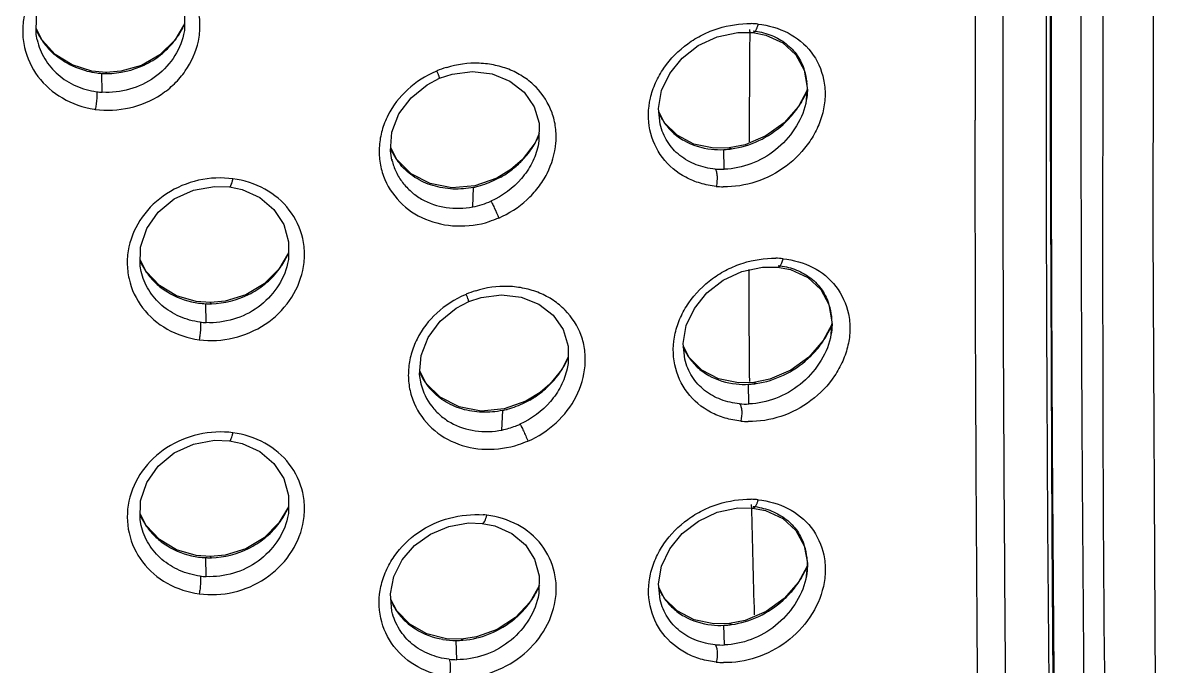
# Model space of a CAD drawing. Header units: millimetres. Extents: x 3631 to 3841, y 294 to 591.
# Drawn here: x 3788.55 to 3807.61, y 494.45 to 505.29 of the extents above; entities that cross this region are included whole.
import ezdxf

# ---------------------------------------------------------------- set-up
doc = ezdxf.new("R2010")
doc.units = ezdxf.units.MM
doc.header["$LTSCALE"] = 0.1

msp = doc.modelspace()

# ---------------------------------------------------------------- linework, layer by layer
at = {"color": 7, "linetype": 'Continuous'}
for p, q in [((3788.8781, 504.99), (3788.7787, 505.1894)), ((3788.7928, 504.9991), (3788.7933, 504.9972)), ((3791.2607, 505.0888), (3791.2599, 505.0852)), ((3800.5826, 505.1209), (3800.8343, 505.1191)), ((3800.784, 505.1361), (3800.7842, 505.1686)), ((3801.5612, 504.7424), (3801.6996, 504.4858)), ((3789.9594, 504.448), (3789.717, 504.4704)), ((3789.8915, 504.1131), (3789.8826, 504.432)), ((3789.9697, 504.4295), (3789.9594, 504.448)), ((3801.6996, 504.4858), (3801.7528, 504.1953)), ((3795.5668, 504.3483), (3795.7773, 504.4181)), ((3801.7516, 504.1502), (3801.6049, 503.8766)), ((3801.7528, 504.1953), (3801.7269, 503.9271)), ((3801.7274, 503.9295), (3801.7269, 503.9271)), ((3799.3514, 503.6012), (3799.2535, 503.7905)), ((3804.5772, 503.5372), (3804.5771, 503.6426)), ((3797.2389, 503.4188), (3797.172, 503.2606)), ((3794.8469, 502.982), (3794.7455, 503.1858)), ((3797.172, 503.2606), (3796.9545, 502.9755)), ((3797.2235, 503.2141), (3797.2227, 503.2106)), ((3800.4393, 503.1773), (3800.1805, 503.1724)), ((3800.3557, 502.8179), (3800.3478, 503.1492)), ((3800.7052, 503.231), (3800.4393, 503.1773)), ((3800.4758, 503.1612), (3800.4393, 503.1773)), ((3794.7606, 502.9857), (3794.7642, 502.9704)), ((3796.9545, 502.9755), (3796.7669, 502.8121)), ((3796.7669, 502.8121), (3796.5291, 502.6675)), ((3796.7699, 502.8012), (3796.7669, 502.8121)), ((3796.5291, 502.6675), (3796.1601, 502.5383)), ((3796.1272, 502.186), (3796.139, 502.514)), ((3790.6297, 501.096), (3790.5302, 501.2936)), ((3793.0107, 501.2342), (3793.0099, 501.2307)), ((3790.5455, 501.0998), (3790.5443, 501.105)), ((3800.9999, 501.1726), (3801.2534, 501.1715)), ((3796.0569, 500.5907), (3796.2675, 500.6612)), ((3801.9785, 500.796), (3802.1156, 500.5402)), ((3791.7142, 500.5741), (3791.4698, 500.5918)), ((3791.6408, 500.2368), (3791.6321, 500.5565)), ((3791.9587, 500.5985), (3791.7142, 500.5741)), ((3791.7286, 500.5557), (3791.7142, 500.5741)), ((3802.1156, 500.5402), (3802.1679, 500.2506)), ((3802.1679, 500.2506), (3802.1419, 499.9836)), ((3802.1665, 500.2078), (3802.0215, 499.936)), ((3802.1425, 499.986), (3802.1419, 499.9836)), ((3799.7667, 499.6486), (3799.6694, 499.8368)), ((3797.7271, 499.6587), (3797.6234, 499.4514)), ((3795.3354, 499.2211), (3795.2343, 499.4239)), ((3797.7116, 499.4642), (3797.7108, 499.4604)), ((3801.1224, 499.2846), (3800.8551, 499.2293)), ((3795.2493, 499.2238), (3795.2531, 499.2082)), ((3800.8551, 499.2293), (3800.5952, 499.2232)), ((3800.7711, 498.8684), (3800.7634, 499.2006)), ((3800.8927, 499.2133), (3800.8551, 499.2293)), ((3797.0193, 498.9159), (3796.6501, 498.7842)), ((3797.2569, 499.062), (3797.0193, 498.9159)), ((3797.2605, 499.0517), (3797.2569, 499.062)), ((3796.6159, 498.4307), (3796.6278, 498.7595)), ((3790.6297, 496.8226), (3790.53, 497.0205)), ((3800.5822, 497.1183), (3800.8333, 497.1167)), ((3800.8126, 497.1461), (3800.8119, 497.1795)), ((3790.5454, 496.8266), (3790.5442, 496.8317)), ((3793.0107, 496.9607), (3793.0099, 496.9572)), ((3801.5614, 496.7399), (3801.7001, 496.4827)), ((3801.7001, 496.4827), (3801.7534, 496.1917)), ((3791.7142, 496.3006), (3791.4697, 496.3183)), ((3791.6408, 495.9633), (3791.6321, 496.2831)), ((3791.9586, 496.325), (3791.7142, 496.3006)), ((3791.7286, 496.2822), (3791.7142, 496.3006)), ((3801.7483, 496.1384), (3801.6055, 495.8721)), ((3801.7534, 496.1917), (3801.7275, 495.9229)), ((3801.728, 495.9252), (3801.7275, 495.9229)), ((3797.2395, 495.8072), (3797.0879, 495.5379)), ((3799.3523, 495.5972), (3799.2544, 495.7866)), ((3794.8468, 495.3866), (3794.7471, 495.5814)), ((3797.2249, 495.6169), (3797.2243, 495.6141)), ((3800.4412, 495.1728), (3800.1823, 495.1679)), ((3800.3568, 494.8135), (3800.349, 495.1447)), ((3800.7069, 495.2265), (3800.4412, 495.1728)), ((3800.4776, 495.1567), (3800.4412, 495.1728)), ((3795.9348, 494.9117), (3795.6847, 494.9186)), ((3796.1871, 494.9491), (3795.9348, 494.9117)), ((3795.9594, 494.894), (3795.9348, 494.9117)), ((3795.8536, 494.5659), (3795.8454, 494.8895))]:
    msp.add_line(p, q, dxfattribs=at)
for points in [[(3807.608, 494.0843), (3807.5687, 501.8034), (3807.587, 510.5785), (3807.5841, 519.9122)], [(3805.8185, 484.3045), (3805.9189, 490.2048), (3805.8718, 496.6551), (3805.8439, 503.6426), (3805.8555, 511.2725)], [(3788.7938, 504.9973), (3788.777, 505.0883), (3788.7823, 505.4065), (3788.8871, 505.7128), (3789.08, 505.9859), (3789.3471, 506.2029), (3789.6704, 506.3454), (3790.0223, 506.4052), (3790.2682, 506.3939)], [(3790.2682, 506.3939), (3790.4803, 506.3463), (3790.7796, 506.209), (3791.0232, 506.0048), (3791.1913, 505.7476), (3791.2762, 505.4558), (3791.2729, 505.1509), (3791.2599, 505.0852)], [(3791.2741, 505.265), (3791.1095, 504.9892), (3790.8592, 504.7442), (3790.5487, 504.5667), (3790.2022, 504.4672), (3789.9594, 504.448)], [(3799.2763, 503.5752), (3799.2481, 503.8413), (3799.3001, 504.1414), (3799.4374, 504.4303), (3799.647, 504.6902), (3799.9186, 504.902), (3800.237, 505.0488), (3800.5826, 505.1209)], [(3800.8343, 505.1191), (3801.0524, 505.0763), (3801.3404, 504.9445), (3801.5612, 504.7424)], [(3789.717, 504.4704), (3789.3871, 504.573), (3789.0999, 504.7501), (3788.8781, 504.99)], [(3795.7773, 504.4181), (3796.1179, 504.4607), (3796.4502, 504.4215), (3796.7469, 504.3026), (3796.9868, 504.1134), (3797.1553, 503.8708), (3797.2397, 503.5931), (3797.2383, 503.2956), (3797.2235, 503.2141)], [(3794.7652, 502.9706), (3794.741, 503.1279), (3794.7654, 503.4435), (3794.8826, 503.7501), (3795.0862, 504.0218), (3795.356, 504.239), (3795.5668, 504.3483)], [(3801.6049, 503.8766), (3801.3633, 503.6001), (3801.057, 503.3795), (3800.7052, 503.231)], [(3800.1805, 503.1724), (3799.846, 503.242), (3799.5634, 503.3895), (3799.3514, 503.6012)], [(3796.1601, 502.5383), (3795.7746, 502.5061), (3795.406, 502.5765), (3795.0881, 502.7405), (3794.8469, 502.982)], [(3790.5455, 501.0998), (3790.5288, 501.1888), (3790.5331, 501.5091), (3790.6381, 501.8189), (3790.8322, 502.0964), (3791.1011, 502.3186), (3791.4267, 502.4662), (3791.7818, 502.5305), (3792.0325, 502.5211)], [(3792.0325, 502.5211), (3792.2439, 502.4749), (3792.5399, 502.3406), (3792.7793, 502.1403), (3792.9439, 501.8874), (3793.0267, 501.5996), (3793.023, 501.2972), (3793.0099, 501.2307)], [(3793.0244, 501.414), (3792.8633, 501.1395), (3792.6142, 500.8894), (3792.3049, 500.7054), (3791.9587, 500.5985)], [(3791.4698, 500.5918), (3791.1387, 500.6884), (3790.8512, 500.8605), (3790.6297, 501.096)], [(3799.6924, 499.6208), (3799.6641, 499.8866), (3799.716, 500.187), (3799.8532, 500.4765), (3800.0628, 500.7375), (3800.3346, 500.9508), (3800.6534, 501.0991), (3800.9999, 501.1726)], [(3801.2534, 501.1715), (3801.4721, 501.1289), (3801.7591, 500.9975), (3801.9785, 500.796)], [(3796.2675, 500.6612), (3796.6079, 500.7051), (3796.9398, 500.6673), (3797.2361, 500.5497), (3797.4754, 500.3618), (3797.6435, 500.1204), (3797.7278, 499.844), (3797.7267, 499.5473), (3797.7116, 499.4642)], [(3795.254, 499.2083), (3795.2299, 499.3659), (3795.2543, 499.6816), (3795.3715, 499.9888), (3795.5751, 500.2615), (3795.8453, 500.4801), (3796.0569, 500.5906)], [(3802.0215, 499.936), (3801.7804, 499.6581), (3801.4745, 499.4355), (3801.1224, 499.2846)], [(3800.5952, 499.2232), (3800.2605, 499.2915), (3799.9782, 499.438), (3799.7667, 499.6486)], [(3797.6234, 499.4514), (3797.4181, 499.2003), (3797.2569, 499.062)], [(3796.6501, 498.7842), (3796.2639, 498.7496), (3795.8947, 498.8181), (3795.5764, 498.9807), (3795.3354, 499.2211)], [(3790.5454, 496.8266), (3790.5285, 496.9168), (3790.5332, 497.2369), (3790.6385, 497.5465), (3790.8327, 497.8238), (3791.1015, 498.0457), (3791.427, 498.1931), (3791.7819, 498.2573), (3792.0323, 498.2479)], [(3792.0323, 498.2479), (3792.2436, 498.2017), (3792.5396, 498.0675), (3792.779, 497.8672), (3792.9436, 497.6144), (3793.0266, 497.3266), (3793.023, 497.0243), (3793.0099, 496.9572)], [(3793.0244, 497.1405), (3792.8632, 496.8659), (3792.614, 496.6159), (3792.3048, 496.4319), (3791.9586, 496.325)], [(3799.2769, 495.5718), (3799.2487, 495.84), (3799.3011, 496.1398), (3799.4385, 496.4284), (3799.6479, 496.688), (3799.9193, 496.8995), (3800.2371, 497.0462), (3800.5822, 497.1183)], [(3800.8333, 497.1167), (3801.0518, 497.074), (3801.3402, 496.9422), (3801.5614, 496.7399)], [(3791.4697, 496.3183), (3791.1387, 496.415), (3790.8511, 496.5871), (3790.6297, 496.8226)], [(3794.7651, 495.3795), (3794.7387, 495.6743), (3794.7976, 495.9669), (3794.9376, 496.2434), (3795.1463, 496.4873), (3795.4135, 496.6802), (3795.7229, 496.8088), (3796.055, 496.8661), (3796.2847, 496.859)], [(3796.2847, 496.8591), (3796.4957, 496.8157), (3796.7826, 496.6877), (3797.0104, 496.4965), (3797.165, 496.2546), (3797.2422, 495.9774), (3797.2376, 495.6826), (3797.2243, 495.6141)], [(3801.6055, 495.8721), (3801.3642, 495.5955), (3801.0583, 495.3751), (3800.7069, 495.2265)], [(3797.0879, 495.5379), (3796.8423, 495.2756), (3796.5349, 495.0749), (3796.1871, 494.9491)], [(3800.1823, 495.1679), (3799.8476, 495.2375), (3799.5646, 495.3852), (3799.3523, 495.5972)], [(3795.6847, 494.9186), (3795.3517, 495.0019), (3795.0653, 495.1621), (3794.8468, 495.3866)]]:
    msp.add_lwpolyline(points, dxfattribs=at)
for centre, radius, start, end in [((9704.6623, 497.4463), 5900.0884, 179.79147934, 179.93982769), ((3790.0463, 505.8061), 1.3451, 329.30992, 332.96613), ((3790.0705, 505.7937), 1.3179, 332.96589, 336.67892), ((3800.765, 503.7289), 1.5401, 84.02579, 88.47157), ((3789.8499, 505.6422), 1.174, 203.84212, 205.06593), ((3789.8539, 505.6441), 1.1784, 205.06878, 209.86698), ((3789.8556, 505.6451), 1.1803, 209.86619, 211.08793), ((3789.8552, 505.6449), 1.18, 211.08827, 217.13103), ((3790.0154, 505.8254), 1.3815, 322.98504, 325.09153), ((3790.0253, 505.8186), 1.3695, 325.08668, 329.30847), ((4541.1829, 499.9908), 740.4168, 179.6018345, 179.7454224), ((3789.8585, 505.6487), 1.1849, 217.18263, 228.42195), ((3790.0148, 505.8258), 1.3823, 321.53849, 322.98523), ((3789.8924, 505.6865), 1.2356, 228.40762, 231.43339), ((3789.9664, 505.8097), 1.3803, 256.06699, 263.05894), ((3789.9655, 505.8034), 1.3739, 263.06239, 266.53795), ((3789.9683, 505.8096), 1.3801, 266.4368, 267.63088), ((3789.9682, 505.8045), 1.375, 267.6301, 270.04672), ((3796.1192, 502.9843), 1.6003, 111.86209, 112.61015), ((3796.1893, 502.8733), 1.7337, 107.09652, 112.6676), ((3800.7642, 504.1822), 0.9882, 17.48152, 19.57581), ((3800.7309, 504.1721), 1.0231, 6.4501, 17.45926), ((3800.7091, 504.1691), 1.045, 359.83356, 6.48359), ((3789.9714, 505.3965), 1.2858, 262.17628, 266.43477), ((3800.2809, 504.7694), 1.6006, 330.04943, 333.3073), ((3800.3236, 504.7482), 1.5529, 333.30137, 336.27711), ((3800.2586, 504.7825), 1.6264, 324.07701, 328.97043), ((3800.2679, 504.7768), 1.6155, 328.97369, 330.05318), ((3789.9906, 505.3691), 1.5567, 261.24363, 261.93802), ((3800.2094, 504.1979), 1.0487, 203.57375, 207.82726), ((3800.1944, 504.1899), 1.0318, 207.82193, 213.53161), ((3800.251, 504.7891), 1.6365, 314.25947, 324.04782), ((3800.2248, 504.8155), 1.6737, 312.12117, 314.27067), ((3795.913, 503.9773), 1.4511, 329.94709, 331.78946), ((3795.9301, 503.9681), 1.4316, 331.78795, 334.21955), ((3795.9542, 503.9565), 1.4048, 334.21886, 336.63824), ((3795.7495, 503.6104), 1.1035, 204.13259, 212.30627), ((3795.8698, 504.0052), 1.5025, 316.97039, 327.40415), ((3795.8985, 503.9857), 1.4677, 327.44122, 329.94606), ((3800.2828, 504.4772), 1.3296, 263.78966, 272.80419), ((3800.2791, 504.5715), 1.4239, 272.76824, 274.47108), ((3800.276, 504.6081), 1.4606, 274.47844, 277.84085), ((3795.753, 503.6126), 1.1077, 212.30458, 213.09968), ((3795.7561, 503.6147), 1.1115, 213.105, 220.16127), ((3795.8352, 504.0374), 1.5497, 307.09425, 315.05011), ((3795.8431, 504.0294), 1.5385, 315.05073, 316.98676), ((3795.7983, 504.0908), 1.6146, 299.53373, 307.00178), ((3800.3101, 504.0768), 1.2597, 265.05625, 272.07374), ((3795.8331, 504.0013), 1.5176, 281.62496, 284.38997), ((3800.3736, 504.0256), 1.5031, 264.024, 268.64315), ((3795.8863, 503.5635), 1.7015, 287.59167, 293.2996), ((3791.7951, 501.9515), 1.3454, 333.26064, 336.7785), ((3791.5979, 501.7486), 1.1709, 203.88288, 205.40397), ((3791.5956, 501.7474), 1.1684, 205.40066, 211.4542), ((3791.7318, 501.9873), 1.4182, 323.59007, 325.71119), ((3791.7428, 501.9799), 1.405, 325.70699, 329.40319), ((3791.7664, 501.9659), 1.3775, 329.40218, 333.25955), ((3801.188, 499.7832), 1.5382, 84.12526, 88.79588), ((3791.7303, 501.9884), 1.4201, 321.94957, 323.59035), ((3985.9459, 501.1128), 185.1774, 179.99483, 180.577879), ((3796.6169, 499.2234), 1.6056, 112.0197, 112.82811), ((3796.6881, 499.1126), 1.7395, 107.41071, 112.85416), ((3791.6913, 501.9231), 1.3679, 257.37946, 267.5225), ((3791.6944, 501.9362), 1.3809, 267.41532, 268.73623), ((3791.6944, 501.9341), 1.3789, 268.73585, 271.40658), ((3801.1815, 500.2397), 0.986, 17.36024, 19.39369), ((3801.1474, 500.2294), 1.0216, 6.34005, 17.33686), ((3791.7004, 501.5172), 1.2817, 262.68631, 267.33621), ((3801.1229, 500.226), 1.0463, 359.77328, 6.37693), ((3800.6863, 500.8311), 1.6111, 330.05367, 333.47212), ((3800.7308, 500.809), 1.5615, 333.46691, 336.41124), ((3800.6538, 500.8523), 1.65, 314.51706, 324.22548), ((3800.6627, 500.8449), 1.6385, 324.25398, 329.13983), ((3800.6726, 500.8388), 1.6269, 329.14357, 330.05812), ((3800.6074, 500.2346), 1.0285, 202.81633, 212.68207), ((3800.5801, 500.2183), 0.9967, 212.7394, 213.35747), ((3800.6277, 500.8784), 1.687, 312.35642, 314.52844), ((3796.3999, 500.2271), 1.4518, 329.97182, 334.34689), ((3796.4325, 500.2113), 1.4155, 334.35423, 336.62462), ((3796.2315, 499.8464), 1.0966, 204.18184, 212.39791), ((3796.2345, 499.8483), 1.1001, 212.397, 213.21647), ((3796.2372, 499.8501), 1.1033, 213.22132, 220.27417), ((3800.692, 500.527), 1.3283, 264.10351, 273.08166), ((3800.6876, 500.626), 1.4274, 273.04386, 274.76213), ((3800.6843, 500.6632), 1.4648, 274.76967, 278.16107), ((3796.2756, 500.3451), 1.6257, 299.88149, 307.29552), ((3796.3128, 500.2508), 1.5234, 281.92797, 284.82592), ((3800.7201, 500.1257), 1.2583, 265.1906, 272.32421), ((3800.7855, 500.073), 1.5005, 264.13742, 268.99355), ((3796.3686, 499.8117), 1.7079, 287.93073, 293.50548), ((3800.77, 495.7361), 1.5289, 84.17503, 88.60707), ((3791.598, 497.4754), 1.1712, 203.86701, 205.40155), ((3791.7428, 497.7063), 1.4049, 325.70852, 329.40604), ((3791.7664, 497.6923), 1.3775, 329.40505, 333.25758), ((3791.795, 497.6779), 1.3454, 333.25863, 336.78271), ((3796.1736, 495.4552), 1.5535, 83.20693, 85.27865), ((4100.8009, 503.9347), 300.065, 181.296353, 181.644741), ((3791.5958, 497.4742), 1.1687, 205.39824, 211.45002), ((3791.7303, 497.7147), 1.4199, 321.94429, 323.58978), ((3791.7318, 497.7136), 1.4181, 323.5895, 325.71271), ((3800.7625, 496.1783), 0.9906, 17.51899, 19.52228), ((3800.7295, 496.1683), 1.0251, 6.44559, 17.49653), ((3791.6914, 497.6497), 1.3679, 257.37121, 267.51582), ((3791.6945, 497.6627), 1.3809, 267.40876, 268.72899), ((3791.6945, 497.6606), 1.3788, 268.7286, 271.39799), ((3800.7079, 496.1652), 1.0469, 359.88083, 6.47927), ((3800.2815, 496.7643), 1.6004, 330.07295, 333.38023), ((3800.3239, 496.7432), 1.553, 333.37463, 336.32884), ((3791.7005, 497.2437), 1.2817, 262.6848, 267.33056), ((3800.2593, 496.7773), 1.6261, 324.10305, 329.02031), ((3800.2685, 496.7716), 1.6153, 329.02361, 330.07682), ((3795.8676, 496.4074), 1.5025, 327.5065, 330.04996), ((3795.8747, 496.4033), 1.4943, 330.05013, 332.04153), ((3795.9021, 496.389), 1.4634, 332.03328, 335.20648), ((3795.9428, 496.37), 1.4185, 335.21248, 337.15185), ((3800.2116, 496.1948), 1.0504, 203.57932, 207.86415), ((3800.1967, 496.1869), 1.0335, 207.85913, 213.49606), ((3800.2516, 496.7839), 1.6362, 314.29934, 324.07403), ((3795.7602, 496.0147), 1.112, 203.96754, 206.60974), ((3795.7533, 496.0111), 1.1043, 206.60419, 212.33872), ((3795.8644, 496.4106), 1.5071, 311.82933, 322.37447), ((3795.8643, 496.4095), 1.5065, 322.41102, 327.5068), ((3800.2258, 496.8098), 1.6727, 312.13978, 314.31045), ((3795.8388, 496.4387), 1.545, 309.82657, 311.83997), ((3800.2843, 496.472), 1.3289, 263.79109, 272.79115), ((3800.2806, 496.566), 1.423, 272.7558, 274.46852), ((3800.2775, 496.6027), 1.4597, 274.47593, 277.85794), ((3795.8463, 496.2343), 1.3448, 260.42935, 269.96193), ((3795.8499, 496.2745), 1.3848, 269.81181, 271.37126), ((3795.8497, 496.2818), 1.3921, 271.37254, 274.5124), ((3800.3115, 496.072), 1.2592, 265.08756, 272.0649), ((3795.8641, 495.8359), 1.2699, 263.78686, 269.52688), ((3800.3763, 496.0192), 1.5029, 264.08967, 268.663)]:
    msp.add_arc(centre, radius, start, end, dxfattribs=at)
for points, knots in [([(3805.8915, 519.5076), (3805.8842, 516.7664), (3805.8645, 511.2847), (3805.845, 503.0609), (3805.888, 494.8411), (3805.9539, 489.361), (3805.9081, 486.6237)], [0, 0, 0, 0, 0.2500734, 0.5001038, 0.7502449, 1, 1, 1, 1]), ([(3806.3921, 519.4354), (3806.3838, 516.3265), (3806.3661, 511.6636), (3806.353, 505.4467), (3806.3575, 500.7848), (3806.3853, 496.1221), (3806.4198, 492.2361), (3806.438, 489.1258), (3806.41, 486.013), (3806.3455, 483.6686), (3806.1357, 482.1235)], [0, 0, 0, 0, 0.2499153, 0.3748293, 0.4997398, 0.6246667, 0.7496368, 0.8121426, 0.8746602, 1, 1, 1, 1]), ([(3806.7643, 493.5428), (3806.7163, 497.8516), (3806.7314, 506.4631), (3806.7578, 515.0741), (3806.7395, 519.3762)], [0, 0, 0, 0, 0.5004055, 1, 1, 1, 1]), ([(3805.1232, 489.4366), (3805.1217, 489.9283), (3805.1147, 490.9111), (3805.0987, 492.8752), (3805.0799, 495.3285), (3805.0609, 498.2713), (3805.045, 502.1946), (3805.0471, 507.0994), (3805.0587, 511.0236), (3805.0647, 512.986)], [0, 0, 0, 0, 0.0626367, 0.1252001, 0.2502178, 0.3751665, 0.5001, 0.750009, 1, 1, 1, 1]), ([(3805.7857, 512.9856), (3805.778, 510.5955), (3805.7628, 505.8153), (3805.7738, 499.8398), (3805.8067, 495.0592), (3805.8341, 492.0709), (3805.8456, 489.6801), (3805.8445, 487.2907), (3805.8121, 485.4984), (3805.7521, 484.3057)], [0, 0, 0, 0, 0.2500035, 0.4999982, 0.6250218, 0.7500608, 0.8125798, 0.8750939, 1, 1, 1, 1]), ([(3790.3188, 506.529), (3790.1281, 506.5567), (3789.7339, 506.5396), (3789.1932, 506.319), (3788.7736, 505.9262), (3788.5791, 505.4953), (3788.5425, 505.1342), (3788.584, 504.7768), (3788.7795, 504.3532), (3789.2078, 503.9838), (3789.5683, 503.8577), (3789.7548, 503.8271)], [0, 0, 0, 0, 0.1298461, 0.2594584, 0.3858363, 0.5081079, 0.5684677, 0.6285799, 0.749028, 0.8726358, 1, 1, 1, 1]), ([(3789.7735, 503.8243), (3789.9644, 503.7997), (3790.3578, 503.82), (3790.8108, 504.0094), (3791.1099, 504.2502), (3791.3527, 504.534), (3791.5074, 504.8788), (3791.5449, 505.2404), (3791.5044, 505.5959), (3791.309, 506.0149), (3790.8825, 506.3789), (3790.5229, 506.4995), (3790.3369, 506.5264)], [0, 0, 0, 0, 0.1299562, 0.2598111, 0.3241709, 0.3876434, 0.5108529, 0.5713673, 0.6313172, 0.7507429, 0.8731574, 1, 1, 1, 1]), ([(3800.2171, 502.5306), (3800.1282, 502.5411), (3799.9529, 502.5749), (3799.6279, 502.7051), (3799.2852, 502.9892), (3799.0661, 503.4787), (3799.0743, 503.9339), (3799.194, 504.2794), (3799.3805, 504.6104), (3799.6556, 504.8886), (3799.9852, 505.0871), (3800.3359, 505.2303), (3800.6205, 505.2714), (3800.8061, 505.2684)], [0, 0, 0, 0, 0.0616461, 0.1221323, 0.2399219, 0.3576556, 0.4795517, 0.5431636, 0.6081042, 0.7399811, 0.8063785, 0.8722035, 1, 1, 1, 1]), ([(3800.9253, 505.2606), (3801.0987, 505.2401), (3801.438, 505.1487), (3801.8484, 504.8155), (3802.0286, 504.4135), (3802.0617, 504.0662), (3802.0285, 503.7953), (3801.9387, 503.5304), (3801.7535, 503.1972), (3801.4155, 502.8461), (3800.9037, 502.5786), (3800.5235, 502.5194), (3800.338, 502.5229)], [0, 0, 0, 0, 0.1208122, 0.2370857, 0.3538685, 0.4145199, 0.4769788, 0.5412138, 0.6068028, 0.7395555, 0.8716398, 1, 1, 1, 1]), ([(3800.8683, 505.1338), (3800.8718, 505.1371), (3800.8865, 505.1539), (3800.8971, 505.1739), (3800.9041, 505.1899)], [0, 0, 0, 0, 0.2154101, 1, 1, 1, 1]), ([(3800.9041, 505.1899), (3800.9065, 505.1954), (3800.9155, 505.2179), (3800.9224, 505.2412), (3800.9266, 505.2591)], [0, 0, 0, 0, 0.2434306, 1, 1, 1, 1]), ([(3788.7938, 504.9973), (3788.8194, 504.8858), (3788.9068, 504.6675), (3789.1368, 504.3973), (3789.4427, 504.206), (3789.6767, 504.1391), (3789.7968, 504.1226)], [0, 0, 0, 0, 0.2431749, 0.4902908, 0.7423223, 1, 1, 1, 1]), ([(3791.2597, 505.0852), (3791.227, 504.9428), (3791.1006, 504.6655), (3790.7786, 504.3382), (3790.3568, 504.1391), (3790.0448, 504.1036), (3789.8914, 504.1132)], [0, 0, 0, 0, 0.2419306, 0.4913253, 0.7455179, 1, 1, 1, 1]), ([(3800.8343, 505.1191), (3800.837, 505.1188), (3800.8498, 505.1192), (3800.8612, 505.127), (3800.8683, 505.1338)], [0, 0, 0, 0, 0.2181074, 1, 1, 1, 1]), ([(3800.8409, 505.1477), (3800.9361, 505.1368), (3801.1222, 505.0937), (3801.3742, 504.9627), (3801.5766, 504.7667), (3801.6643, 504.6006), (3801.6953, 504.5133)], [0, 0, 0, 0, 0.2568938, 0.5060365, 0.7518217, 1, 1, 1, 1]), ([(3789.9697, 504.4295), (3790.1842, 504.4297), (3790.511, 504.5059), (3790.878, 504.7306), (3791.0312, 504.883), (3791.0971, 504.9661)], [0, 0, 0, 0, 0.50112, 0.7522106, 1, 1, 1, 1]), ([(3789.634, 504.4701), (3789.5872, 504.4817), (3789.4046, 504.5373), (3789.2335, 504.6315), (3789.1221, 504.7203)], [0, 0, 0, 0, 0.2532223, 1, 1, 1, 1]), ([(3795.5039, 504.4616), (3795.331, 504.3896), (3795.0108, 504.1869), (3794.723, 503.8142), (3794.5907, 503.4764), (3794.5436, 503.2148), (3794.5506, 502.9527), (3794.6349, 502.6185), (3794.8713, 502.2435), (3795.319, 501.9452), (3795.8571, 501.8332), (3796.2261, 501.8836), (3796.403, 501.9379)], [0, 0, 0, 0, 0.1311228, 0.2593645, 0.3220647, 0.3836149, 0.4441914, 0.5040962, 0.6232277, 0.7448104, 0.8705098, 1, 1, 1, 1]), ([(3795.5668, 504.3483), (3795.5676, 504.3486), (3795.5662, 504.3531), (3795.5651, 504.3588), (3795.561, 504.3705), (3795.5559, 504.3852), (3795.5491, 504.4034), (3795.5382, 504.4319), (3795.5294, 504.4542), (3795.5232, 504.4695)], [0, 0, 0, 0, 0.0198021, 0.0747175, 0.1660463, 0.2906536, 0.4426621, 0.6160421, 1, 1, 1, 1]), ([(3796.5617, 501.997), (3796.7343, 502.0725), (3796.9761, 502.23), (3797.2315, 502.5057), (3797.4274, 502.8148), (3797.5337, 503.1675), (3797.5274, 503.5208), (3797.4471, 503.8547), (3797.2587, 504.1522), (3796.9943, 504.3716), (3796.7614, 504.4959), (3796.5044, 504.5746), (3796.1403, 504.6216), (3795.8587, 504.583), (3795.6816, 504.5268)], [0, 0, 0, 0, 0.1314686, 0.1968007, 0.2612458, 0.3858388, 0.4464956, 0.5061411, 0.6238782, 0.6837445, 0.7446382, 0.8068454, 0.8703216, 1, 1, 1, 1]), ([(3789.7964, 504.1227), (3789.8002, 504.1085), (3789.8018, 504.0678), (3789.7988, 503.9968), (3789.789, 503.9117), (3789.7791, 503.8525), (3789.7735, 503.8243)], [0, 0, 0, 0, 0.1464574, 0.401393, 0.7126345, 1, 1, 1, 1]), ([(3801.7541, 504.166), (3801.7541, 504.1464), (3801.7516, 504.067), (3801.7403, 503.9879), (3801.7272, 503.9295)], [0, 0, 0, 0, 0.2468069, 1, 1, 1, 1]), ([(3801.7267, 503.9271), (3801.6923, 503.7749), (3801.5579, 503.4804), (3801.2336, 503.1255), (3800.8184, 502.8891), (3800.5083, 502.8233), (3800.3556, 502.8179)], [0, 0, 0, 0, 0.2491268, 0.5040729, 0.7562212, 1, 1, 1, 1]), ([(3800.201, 502.8218), (3800.0931, 502.8313), (3799.8813, 502.879), (3799.5988, 503.0358), (3799.3826, 503.274), (3799.3012, 503.4725), (3799.2763, 503.5752)], [0, 0, 0, 0, 0.255658, 0.5045947, 0.7506919, 1, 1, 1, 1]), ([(3799.3343, 503.6199), (3799.3778, 503.5543), (3799.4808, 503.4325), (3799.7411, 503.2454), (3799.9787, 503.1735), (3800.1385, 503.1559)], [0, 0, 0, 0, 0.2472584, 0.4950824, 1, 1, 1, 1]), ([(3800.4758, 503.1612), (3800.6341, 503.1828), (3800.95, 503.2803), (3801.2247, 503.4633), (3801.3473, 503.5741)], [0, 0, 0, 0, 0.4915951, 1, 1, 1, 1]), ([(3804.3705, 481.6922), (3804.4852, 482.6061), (3804.5765, 483.9825), (3804.6274, 485.8142), (3804.6472, 487.181), (3804.656, 488.5464), (3804.6513, 489.911), (3804.6402, 491.2748), (3804.6259, 493.0924), (3804.6087, 495.3636), (3804.5856, 498.9965), (3804.5779, 501.721), (3804.5772, 503.5372)], [0, 0, 0, 0, 0.1264354, 0.1890586, 0.2515765, 0.3140579, 0.3764951, 0.4388996, 0.5012845, 0.6260072, 0.7506815, 1, 1, 1, 1]), ([(3797.2228, 503.2106), (3797.2005, 503.1106), (3797.1282, 502.9132), (3796.891, 502.564), (3796.6245, 502.3682), (3796.4308, 502.2823)], [0, 0, 0, 0, 0.2442067, 0.4945947, 1, 1, 1, 1]), ([(3794.7651, 502.9706), (3794.7813, 502.9027), (3794.8281, 502.7699), (3794.9391, 502.5903), (3795.0842, 502.4355), (3795.3188, 502.2672), (3795.6765, 502.1481), (3795.9792, 502.158), (3796.1271, 502.1867)], [0, 0, 0, 0, 0.1209698, 0.2417864, 0.3631632, 0.4861956, 0.7389999, 1, 1, 1, 1]), ([(3796.139, 502.514), (3796.0248, 502.4906), (3795.7925, 502.4715), (3795.4524, 502.5278), (3795.1445, 502.6668), (3794.9768, 502.8147), (3794.9067, 502.8979)], [0, 0, 0, 0, 0.2590221, 0.5118452, 0.7583449, 1, 1, 1, 1]), ([(3800.201, 502.8218), (3800.2116, 502.8092), (3800.2272, 502.7691), (3800.2403, 502.6705), (3800.2325, 502.5859), (3800.2194, 502.5295)], [0, 0, 0, 0, 0.1650525, 0.4182199, 1, 1, 1, 1]), ([(3792.0899, 502.6567), (3791.8988, 502.6844), (3791.502, 502.6647), (3790.959, 502.4385), (3790.5362, 502.0406), (3790.3388, 501.6056), (3790.3012, 501.2414), (3790.3424, 500.8828), (3790.5391, 500.4592), (3790.9714, 500.0943), (3791.3339, 499.9748), (3791.5209, 499.9481)], [0, 0, 0, 0, 0.129551, 0.2596708, 0.3869842, 0.5100478, 0.5705787, 0.6306744, 0.7505806, 0.87333, 1, 1, 1, 1]), ([(3791.5209, 499.9481), (3791.7124, 499.9243), (3792.1079, 499.9478), (3792.6497, 500.1793), (3793.0675, 500.5842), (3793.264, 501.0208), (3793.303, 501.3853), (3793.2627, 501.7417), (3793.0668, 502.1604), (3792.6373, 502.52), (3792.2761, 502.634), (3792.0899, 502.6568)], [0, 0, 0, 0, 0.1298316, 0.2602254, 0.3884623, 0.5125537, 0.5733026, 0.6332883, 0.7522364, 0.8738065, 1, 1, 1, 1]), ([(3792.0325, 502.5211), (3792.0379, 502.5203), (3792.0522, 502.5345), (3792.064, 502.5629), (3792.0787, 502.6062), (3792.0862, 502.6391), (3792.0899, 502.6567)], [0, 0, 0, 0, 0.1089916, 0.3290356, 0.6422928, 1, 1, 1, 1]), ([(3796.5942, 502.686), (3796.5639, 502.6689), (3796.4415, 502.6046), (3796.3106, 502.5562), (3796.2104, 502.5305)], [0, 0, 0, 0, 0.2516225, 1, 1, 1, 1]), ([(3796.4308, 502.2823), (3796.4387, 502.27), (3796.4576, 502.2328), (3796.5026, 502.1384), (3796.5381, 502.0555), (3796.5617, 501.997)], [0, 0, 0, 0, 0.1392338, 0.3978423, 1, 1, 1, 1]), ([(3793.0097, 501.2307), (3792.9438, 500.9435), (3792.5682, 500.4037), (3791.9442, 500.2226), (3791.6408, 500.2369)], [0, 0, 0, 0, 0.4924014, 1, 1, 1, 1]), ([(3800.6323, 498.5803), (3800.5436, 498.5906), (3800.3689, 498.624), (3800.0446, 498.7531), (3799.7025, 499.0363), (3799.4838, 499.5254), (3799.4922, 499.9805), (3799.612, 500.3263), (3799.7984, 500.6576), (3800.0728, 500.9366), (3800.4017, 501.1362), (3800.7513, 501.2806), (3801.0351, 501.323), (3801.2203, 501.3211)], [0, 0, 0, 0, 0.0615093, 0.1218569, 0.239424, 0.3571122, 0.4791765, 0.5429265, 0.6080064, 0.7400946, 0.8065313, 0.8723467, 1, 1, 1, 1]), ([(3801.3454, 501.3134), (3801.5182, 501.2932), (3801.8565, 501.2029), (3802.2661, 500.871), (3802.4456, 500.4697), (3802.4786, 500.1226), (3802.4453, 499.8515), (3802.3555, 499.5864), (3802.1706, 499.2529), (3801.8335, 498.901), (3801.3235, 498.6316), (3800.9443, 498.5704), (3800.7592, 498.5727)], [0, 0, 0, 0, 0.1204951, 0.2365106, 0.3532462, 0.4139736, 0.4765559, 0.5409442, 0.6066795, 0.7396365, 0.8717532, 1, 1, 1, 1]), ([(3801.2534, 501.1715), (3801.2562, 501.1712), (3801.2691, 501.1716), (3801.2808, 501.1793), (3801.2881, 501.1862)], [0, 0, 0, 0, 0.2193006, 1, 1, 1, 1]), ([(3801.2599, 501.2003), (3801.3549, 501.1896), (3801.5405, 501.1469), (3801.7919, 501.0165), (3801.9937, 500.8206), (3802.0808, 500.6544), (3802.1116, 500.5671)], [0, 0, 0, 0, 0.2566482, 0.5055658, 0.7513587, 1, 1, 1, 1]), ([(3801.2881, 501.1862), (3801.2916, 501.1895), (3801.3066, 501.2063), (3801.3175, 501.2264), (3801.3246, 501.2425)], [0, 0, 0, 0, 0.216027, 1, 1, 1, 1]), ([(3791.5368, 500.246), (3791.4185, 500.2612), (3791.1875, 500.3249), (3790.8851, 500.5108), (3790.6576, 500.7756), (3790.5711, 500.9901), (3790.5455, 501.0998)], [0, 0, 0, 0, 0.2579546, 0.5099978, 0.7565078, 1, 1, 1, 1]), ([(3790.5989, 501.1377), (3790.641, 501.0689), (3790.7407, 500.9387), (3790.9937, 500.7256), (3791.2295, 500.6253), (3791.392, 500.5887)], [0, 0, 0, 0, 0.2452285, 0.4936845, 1, 1, 1, 1]), ([(3791.7286, 500.5557), (3791.9426, 500.5609), (3792.2671, 500.6441), (3792.6307, 500.8747), (3792.7828, 501.0291), (3792.8485, 501.1131)], [0, 0, 0, 0, 0.4996009, 0.751148, 1, 1, 1, 1]), ([(3797.0519, 498.2432), (3797.2249, 498.3186), (3797.5457, 498.527), (3797.8913, 498.9729), (3798.0242, 499.418), (3798.0177, 499.772), (3797.9369, 500.1059), (3797.7478, 500.4029), (3797.4828, 500.621), (3797.2495, 500.744), (3796.9924, 500.8213), (3796.6281, 500.8663), (3796.3468, 500.8259), (3796.17, 500.7686)], [0, 0, 0, 0, 0.1316782, 0.2612762, 0.386181, 0.4469304, 0.5066056, 0.6242394, 0.6840057, 0.7447932, 0.8069069, 0.8703176, 1, 1, 1, 1]), ([(3795.994, 500.7032), (3795.821, 500.6303), (3795.5008, 500.426), (3795.2134, 500.0516), (3795.0814, 499.7127), (3795.0345, 499.4504), (3795.042, 499.188), (3795.1269, 498.8539), (3795.3643, 498.4796), (3795.8131, 498.1838), (3796.3515, 498.0745), (3796.7202, 498.1282), (3796.8965, 498.1845)], [0, 0, 0, 0, 0.131287, 0.2597959, 0.3226198, 0.3842609, 0.4448816, 0.5047781, 0.6237516, 0.7450861, 0.870579, 1, 1, 1, 1]), ([(3796.0569, 500.5906), (3796.0577, 500.591), (3796.0568, 500.5954), (3796.0557, 500.6014), (3796.052, 500.6131), (3796.0447, 500.6347), (3796.0321, 500.6683), (3796.0211, 500.6965), (3796.015, 500.7118)], [0, 0, 0, 0, 0.0208643, 0.0760367, 0.167343, 0.2917548, 0.6165376, 1, 1, 1, 1]), ([(3791.5368, 500.246), (3791.5421, 500.232), (3791.5459, 500.1911), (3791.545, 500.1201), (3791.5365, 500.0351), (3791.5267, 499.9762), (3791.5209, 499.9481)], [0, 0, 0, 0, 0.1485976, 0.4031851, 0.7131477, 1, 1, 1, 1]), ([(3802.1692, 500.2219), (3802.1692, 500.2024), (3802.1666, 500.1231), (3802.1553, 500.0442), (3802.1423, 499.986)], [0, 0, 0, 0, 0.2467521, 1, 1, 1, 1]), ([(3802.1417, 499.9836), (3802.1073, 499.8309), (3801.9725, 499.5355), (3801.6481, 499.1795), (3801.2334, 498.9416), (3800.9236, 498.8745), (3800.7711, 498.8685)], [0, 0, 0, 0, 0.249617, 0.5047997, 0.756761, 1, 1, 1, 1]), ([(3799.7476, 499.6703), (3799.7911, 499.6042), (3799.8944, 499.4818), (3800.1556, 499.2938), (3800.3947, 499.2229), (3800.555, 499.2062)], [0, 0, 0, 0, 0.2475492, 0.4953065, 1, 1, 1, 1]), ([(3797.2605, 499.0517), (3797.3006, 499.0823), (3797.4538, 499.2115), (3797.5818, 499.3708), (3797.6568, 499.5006)], [0, 0, 0, 0, 0.25163, 1, 1, 1, 1]), ([(3800.6141, 498.8719), (3800.5067, 498.8811), (3800.2958, 498.928), (3800.0143, 499.0834), (3799.7984, 499.3204), (3799.7173, 499.5183), (3799.6924, 499.6208)], [0, 0, 0, 0, 0.2554256, 0.5041686, 0.750289, 1, 1, 1, 1]), ([(3800.8927, 499.2133), (3801.0511, 499.2359), (3801.3673, 499.3353), (3801.6418, 499.5201), (3801.7643, 499.6318)], [0, 0, 0, 0, 0.4911957, 1, 1, 1, 1]), ([(3797.7108, 499.4604), (3797.6885, 499.3601), (3797.6161, 499.1621), (3797.3787, 498.8118), (3797.1123, 498.6149), (3796.9185, 498.5281)], [0, 0, 0, 0, 0.244362, 0.4948947, 1, 1, 1, 1]), ([(3795.2531, 499.2082), (3795.2861, 499.0726), (3795.3815, 498.877), (3795.5745, 498.6711), (3795.8107, 498.506), (3796.1674, 498.3906), (3796.4687, 498.4011), (3796.6159, 498.4307)], [0, 0, 0, 0, 0.2423094, 0.3643592, 0.48764, 0.7393185, 1, 1, 1, 1]), ([(3796.6278, 498.7595), (3796.5137, 498.7356), (3796.2817, 498.7151), (3795.9416, 498.7694), (3795.6335, 498.9068), (3795.4656, 499.054), (3795.3954, 499.1369)], [0, 0, 0, 0, 0.2592248, 0.5120283, 0.7583986, 1, 1, 1, 1]), ([(3797.0856, 498.9355), (3797.0554, 498.9182), (3796.9333, 498.8531), (3796.8028, 498.8038), (3796.7028, 498.7773)], [0, 0, 0, 0, 0.2517483, 1, 1, 1, 1]), ([(3800.6141, 498.8719), (3800.6249, 498.8593), (3800.6411, 498.8191), (3800.6549, 498.7204), (3800.6472, 498.6358), (3800.634, 498.5794)], [0, 0, 0, 0, 0.1660611, 0.419401, 1, 1, 1, 1]), ([(3796.6159, 498.4307), (3796.6936, 498.4463), (3796.796, 498.4763), (3796.8939, 498.5171), (3796.9182, 498.528)], [0, 0, 0, 0, 0.7485216, 1, 1, 1, 1]), ([(3796.9185, 498.5281), (3796.927, 498.5161), (3796.9464, 498.479), (3796.9925, 498.3848), (3797.0283, 498.3018), (3797.0519, 498.2432)], [0, 0, 0, 0, 0.1394756, 0.3982834, 1, 1, 1, 1]), ([(3792.0897, 498.3836), (3791.8983, 498.4099), (3791.5019, 498.3893), (3790.9588, 498.1633), (3790.5365, 497.7646), (3790.3012, 497.2478), (3790.3032, 496.6895), (3790.5389, 496.1839), (3790.9697, 495.8169), (3791.3336, 495.6987), (3791.5209, 495.6747)], [0, 0, 0, 0, 0.1296778, 0.2598697, 0.387258, 0.5104009, 0.6304032, 0.7503919, 0.8732318, 1, 1, 1, 1]), ([(3791.5209, 495.6747), (3791.7121, 495.6478), (3792.1087, 495.6695), (3792.6503, 495.9021), (3793.0686, 496.3074), (3793.2648, 496.7445), (3793.3035, 497.1094), (3793.263, 497.4661), (3793.0669, 497.8853), (3792.6368, 498.2449), (3792.2759, 498.3596), (3792.0897, 498.3836)], [0, 0, 0, 0, 0.1297409, 0.2601593, 0.388399, 0.5124941, 0.57325, 0.6332466, 0.7522197, 0.8738024, 1, 1, 1, 1]), ([(3792.0323, 498.2479), (3792.0377, 498.2471), (3792.052, 498.2613), (3792.0638, 498.2897), (3792.0784, 498.3331), (3792.086, 498.3659), (3792.0897, 498.3836)], [0, 0, 0, 0, 0.1089274, 0.3290141, 0.6422828, 1, 1, 1, 1]), ([(3800.2216, 494.5243), (3800.1326, 494.5347), (3799.9571, 494.5684), (3799.6315, 494.6984), (3799.2882, 494.9826), (3799.0685, 495.4725), (3799.076, 495.9281), (3799.1953, 496.274), (3799.3813, 496.6055), (3799.656, 496.8843), (3799.9854, 497.0834), (3800.3361, 497.2271), (3800.6209, 497.2683), (3800.8065, 497.2654)], [0, 0, 0, 0, 0.0616652, 0.1221756, 0.2400224, 0.3578055, 0.4797163, 0.5433175, 0.6082378, 0.7400617, 0.8064334, 0.8722358, 1, 1, 1, 1]), ([(3800.9245, 497.2578), (3801.0981, 497.2374), (3801.438, 497.1463), (3801.8492, 496.813), (3802.0302, 496.4107), (3802.0639, 496.0629), (3802.0196, 495.6978), (3801.8212, 495.2594), (3801.4194, 494.8413), (3800.9073, 494.5727), (3800.5269, 494.5133), (3800.3413, 494.5168)], [0, 0, 0, 0, 0.1208907, 0.2372827, 0.3542007, 0.4149101, 0.477412, 0.6067292, 0.7394904, 0.871591, 1, 1, 1, 1]), ([(3800.8672, 497.1315), (3800.8707, 497.1348), (3800.8854, 497.1516), (3800.896, 497.1717), (3800.903, 497.1878)], [0, 0, 0, 0, 0.2152861, 1, 1, 1, 1]), ([(3800.903, 497.1878), (3800.9053, 497.1932), (3800.9143, 497.2158), (3800.9212, 497.2392), (3800.9254, 497.257)], [0, 0, 0, 0, 0.2434775, 1, 1, 1, 1]), ([(3795.7262, 494.2774), (3795.5445, 494.301), (3795.1896, 494.4071), (3794.7673, 494.7627), (3794.539, 495.2597), (3794.5411, 495.7189), (3794.6577, 496.0648), (3794.843, 496.3941), (3795.1921, 496.736), (3795.7225, 496.9801), (3796.1121, 497.0173), (3796.3015, 497.0035)], [0, 0, 0, 0, 0.1245336, 0.2450348, 0.3638326, 0.4844991, 0.5468193, 0.6103566, 0.7398783, 0.8710016, 1, 1, 1, 1]), ([(3795.7835, 494.2717), (3795.9725, 494.2552), (3796.3627, 494.2954), (3796.8909, 494.5462), (3797.3012, 494.9581), (3797.4976, 495.3958), (3797.5389, 495.7602), (3797.5013, 496.1122), (3797.3123, 496.5232), (3796.8904, 496.8692), (3796.5395, 496.9749), (3796.3589, 496.9966)], [0, 0, 0, 0, 0.1292595, 0.2606404, 0.3910399, 0.5173918, 0.5788377, 0.6390319, 0.7569124, 0.8760957, 1, 1, 1, 1]), ([(3796.2847, 496.859), (3796.2919, 496.8582), (3796.3108, 496.8696), (3796.3372, 496.9168), (3796.3513, 496.9625), (3796.3589, 496.9966)], [0, 0, 0, 0, 0.1335509, 0.356998, 1, 1, 1, 1]), ([(3800.8333, 497.1167), (3800.8361, 497.1164), (3800.8488, 497.1169), (3800.8601, 497.1246), (3800.8672, 497.1315)], [0, 0, 0, 0, 0.2179566, 1, 1, 1, 1]), ([(3800.8399, 497.1453), (3800.9354, 497.1345), (3801.1219, 497.0914), (3801.3745, 496.9601), (3801.5773, 496.7635), (3801.6651, 496.5969), (3801.6962, 496.5093)], [0, 0, 0, 0, 0.2568061, 0.5059191, 0.7517385, 1, 1, 1, 1]), ([(3791.5369, 495.9726), (3791.4185, 495.9878), (3791.1875, 496.0515), (3790.8851, 496.2374), (3790.6575, 496.5023), (3790.571, 496.7168), (3790.5454, 496.8266)], [0, 0, 0, 0, 0.2579511, 0.5099958, 0.7565082, 1, 1, 1, 1]), ([(3790.5988, 496.8645), (3790.6409, 496.7956), (3790.7407, 496.6654), (3790.9936, 496.4523), (3791.2294, 496.352), (3791.3919, 496.3154)], [0, 0, 0, 0, 0.2452299, 0.4936874, 1, 1, 1, 1]), ([(3793.0096, 496.9573), (3792.9438, 496.67), (3792.5682, 496.1302), (3791.9442, 495.9492), (3791.6408, 495.9635)], [0, 0, 0, 0, 0.492405, 1, 1, 1, 1]), ([(3791.7286, 496.2822), (3791.9425, 496.2875), (3792.267, 496.3706), (3792.6305, 496.6011), (3792.7827, 496.7555), (3792.8484, 496.8394)], [0, 0, 0, 0, 0.4996072, 0.7511502, 1, 1, 1, 1]), ([(3801.7548, 496.1631), (3801.7547, 496.1433), (3801.7523, 496.0635), (3801.7409, 495.9839), (3801.7278, 495.9252)], [0, 0, 0, 0, 0.246826, 1, 1, 1, 1]), ([(3791.5369, 495.9726), (3791.5421, 495.9586), (3791.5459, 495.9177), (3791.5451, 495.8467), (3791.5365, 495.7617), (3791.5268, 495.7028), (3791.5209, 495.6747)], [0, 0, 0, 0, 0.1485787, 0.4031501, 0.7131234, 1, 1, 1, 1]), ([(3801.7273, 495.9229), (3801.6929, 495.7706), (3801.5587, 495.4761), (3801.2346, 495.1212), (3800.8195, 494.8848), (3800.5094, 494.819), (3800.3568, 494.8136)], [0, 0, 0, 0, 0.2491754, 0.5040788, 0.7561924, 1, 1, 1, 1]), ([(3797.2241, 495.6141), (3797.1906, 495.4668), (3797.0604, 495.1806), (3796.7379, 494.8378), (3796.3191, 494.6172), (3796.0071, 494.5647), (3795.8536, 494.566)], [0, 0, 0, 0, 0.2451, 0.497417, 0.7508885, 1, 1, 1, 1]), ([(3800.2031, 494.8175), (3800.095, 494.8269), (3799.8829, 494.8746), (3799.6, 495.0316), (3799.3834, 495.2701), (3799.3019, 495.469), (3799.2769, 495.5718)], [0, 0, 0, 0, 0.2556267, 0.5045712, 0.7506898, 1, 1, 1, 1]), ([(3799.3348, 495.6165), (3799.3784, 495.5508), (3799.4814, 495.4287), (3799.742, 495.2411), (3799.9801, 495.169), (3800.1401, 495.1514)], [0, 0, 0, 0, 0.24729, 0.4951323, 1, 1, 1, 1]), ([(3800.4776, 495.1567), (3800.6357, 495.1784), (3800.9513, 495.2758), (3801.2257, 495.4587), (3801.3481, 495.5695)], [0, 0, 0, 0, 0.4916726, 1, 1, 1, 1]), ([(3795.7264, 494.5735), (3795.6127, 494.5859), (3795.3903, 494.6419), (3795.097, 494.8143), (3794.8746, 495.0664), (3794.7905, 495.2732), (3794.7651, 495.3795)], [0, 0, 0, 0, 0.2572872, 0.5080585, 0.7542528, 1, 1, 1, 1]), ([(3794.8203, 495.4204), (3794.8631, 495.3528), (3794.9646, 495.2259), (3795.222, 495.0237), (3795.4602, 494.9362), (3795.6224, 494.9086)], [0, 0, 0, 0, 0.2459056, 0.4940453, 1, 1, 1, 1]), ([(3795.9594, 494.894), (3796.1161, 494.9063), (3796.4293, 494.984), (3796.7057, 495.1498), (3796.8284, 495.2521)], [0, 0, 0, 0, 0.4958694, 1, 1, 1, 1]), ([(3800.2031, 494.8175), (3800.2137, 494.8048), (3800.2293, 494.7643), (3800.2423, 494.6653), (3800.2344, 494.5803), (3800.2211, 494.5237)], [0, 0, 0, 0, 0.1651333, 0.4188313, 1, 1, 1, 1]), ([(3795.7264, 494.5735), (3795.7345, 494.5601), (3795.7441, 494.5188), (3795.7495, 494.419), (3795.7395, 494.3337), (3795.7266, 494.276)], [0, 0, 0, 0, 0.155762, 0.4103145, 1, 1, 1, 1])]:
    msp.add_open_spline(points, degree=3, knots=knots, dxfattribs=at)
for points in [[(3796.1272, 502.186), (3796.2313, 502.2064), (3796.3335, 502.2391), (3796.4304, 502.2821)], [(3801.3246, 501.2425), (3801.3344, 501.2648), (3801.3416, 501.2882), (3801.3473, 501.3119)]]:
    msp.add_open_spline(points, degree=3, dxfattribs=at)

doc.saveas('drawing.dxf')
